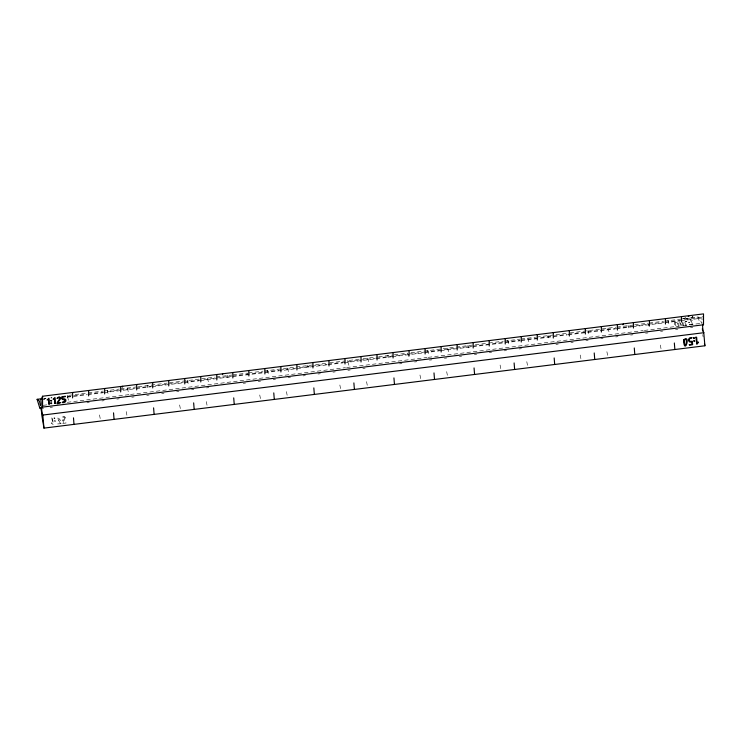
<?xml version="1.0" encoding="UTF-8"?>
<svg xmlns="http://www.w3.org/2000/svg" width="742" height="742" viewBox="0 0 742 742"><rect width="100%" height="100%" fill="white"/><g stroke="black" fill="none" stroke-linecap="round" stroke-linejoin="round"><path stroke-width="0.56" stroke-dasharray="3.71 2.78" d="M685.432 317.706L685.404 317.103M679.793 321.657L680.136 324.681L681.935 326.22M683.558 325.497L682.742 321.74M702.09 319.885L701.802 317.567L703.091 314.803M689.346 324.421L690.051 324.337A1.948 1.363 2.3 0 1 690.181 324.718M678.04 326.517C680.702 320.182 670.48 320.284 675.758 326.471M694.762 317.428L694.011 317.567M684.514 318.058L682.668 318.754M682.575 325.608L682.566 322.816M685.191 318.068L682.584 319.023M45.281 398.704L43.936 398.973L45.865 398.519M50.994 397.962L52.014 397.814M686.925 318.309L686.508 318.503L689.828 318.142M50.901 397.851L51.81 397.74M43.778 398.473L46.004 398.194M68.514 400.253L67.142 395.56L87.176 393.065M88.289 392.926L102.748 391.127M103.861 390.988L119.443 389.049M120.556 388.91L137.242 386.832M138.355 386.693L167.284 383.085M169.51 382.807L215.134 377.122M216.247 376.982L231.819 375.044M232.932 374.905L247.401 373.105L248.227 375.916M248.514 372.966L262.974 371.167M264.087 371.028L327.519 363.126M329.736 362.847L345.318 360.909M348.916 365.314L347.544 360.631L362.003 358.831M363.116 358.692L377.585 356.883M378.698 356.744L393.167 354.945M394.28 354.806L407.627 353.146L409 357.829M410.966 352.728L487.744 343.166M488.857 343.027L503.317 341.218M504.43 341.079L520.012 339.14M521.125 339.001L535.585 337.202M536.698 337.063L567.853 333.177M570.079 332.908L615.702 327.222M616.815 327.083L633.51 325.005M634.623 324.866L647.97 323.197L648.796 326.007M649.083 323.058L663.552 321.258M664.665 321.119L698.046 316.964L700.494 318.865A4.508 0.742 82.9 0 0 702.09 322.64M40.866 399.91L45.457 399.335M67.299 396.618L86.842 394.188M87.992 394.039L135.118 388.168M136.268 388.029L183.395 382.158M184.545 382.009L231.671 376.138M232.821 375.999L278.807 370.267M279.957 370.128L327.083 364.257M328.233 364.109L375.359 358.238M376.509 358.098L407.543 354.231M408.694 354.082L423.636 352.227M424.786 352.079L471.912 346.208M473.062 346.069L520.188 340.198M521.338 340.049L567.315 334.327M568.465 334.178L615.6 328.307M616.741 328.168L647.785 324.3M648.935 324.152L663.877 322.297M665.027 322.149L701.802 317.567M67.086 397.248L86.629 394.818M87.779 394.67L102.721 392.806M103.871 392.666L134.905 388.799M136.055 388.66L150.997 386.795M152.147 386.647L183.181 382.789M184.331 382.64L199.273 380.776M200.423 380.637L231.467 376.769M232.617 376.63L326.87 364.888M328.02 364.739L342.962 362.875M344.112 362.736L375.146 358.868M376.296 358.729L391.238 356.865M392.388 356.716L423.422 352.858M424.572 352.71L439.514 350.845M440.665 350.706L471.699 346.839M472.849 346.7L519.975 340.828M521.125 340.68L567.111 334.948M568.261 334.809L615.387 328.938M616.537 328.799L631.479 326.934M632.629 326.786L663.663 322.928M664.813 322.779L679.755 320.915M680.906 320.776L700.448 318.337M43.147 405.327L47.748 404.761M67.29 402.322L129.358 394.586M130.509 394.447L345.457 367.67M346.607 367.522L427.067 357.496M428.217 357.356L643.166 330.58M644.316 330.431L701.793 323.271M39.845 408.675L44.446 408.109M50.196 407.386L52.496 407.108M86.981 402.804L89.281 402.516M101.923 400.949L104.223 400.661M116.865 399.085L119.165 398.797M131.807 397.22L134.107 396.933M146.749 395.356L149.049 395.078M161.691 393.501L163.991 393.214M176.633 391.637L178.933 391.349M191.575 389.773L193.875 389.485M206.526 387.918L208.817 387.63M243.302 383.326L245.602 383.048M258.244 381.471L260.544 381.184M273.195 379.607L275.486 379.32M288.137 377.743L290.437 377.455M303.079 375.888L305.379 375.6M318.021 374.024L320.321 373.736M332.963 372.159L335.263 371.872M347.905 370.295L350.205 370.017M362.847 368.44L365.147 368.153M399.632 363.858L401.932 363.571M414.574 361.994L416.874 361.706M429.516 360.13L431.816 359.842M444.458 358.265L446.758 357.987M459.4 356.41L461.7 356.123M474.351 354.546L476.642 354.259M489.293 352.682L491.594 352.394M504.235 350.827L506.536 350.539M519.177 348.963L521.478 348.675M555.962 344.381L558.262 344.093M570.904 342.516L573.204 342.229M585.846 340.652L588.146 340.365M600.788 338.797L603.088 338.51M615.73 336.933L618.03 336.645M630.672 335.069L632.972 334.781M645.614 333.204L647.914 332.926M660.566 331.349L662.856 331.062M675.508 329.485L677.798 329.198M690.45 327.621L692.75 327.333M668.598 321.045L668.004 320.702L669.377 325.395M629.142 326.387L627.945 325.692L629.318 330.385M588.489 331.034L587.887 330.682L589.259 335.375M549.034 336.367L547.828 335.672L549.201 340.365M508.372 341.014L507.769 340.671L509.142 345.355M468.916 346.347L467.71 345.661L469.092 350.345M428.255 350.994L427.661 350.651L429.034 355.335M388.799 356.327L387.602 355.641L388.975 360.324M347.544 360.631L348.146 360.974M308.691 366.307L307.485 365.62L308.858 370.304M268.029 370.954L267.426 370.61L268.799 375.294M228.573 376.287L227.367 375.6L228.749 380.284M187.911 380.934L187.318 380.59L188.691 385.274M148.456 386.276L147.259 385.58L148.632 390.264M107.803 390.913L107.2 390.57L108.573 395.263M67.142 395.56L68.347 396.256M681.685 325.543L680.414 323.076M698.046 316.964L699.873 323.206M692.518 324.699L691.303 320.572L692.926 320.804L690.505 319.746L691.767 324.792M685.756 325.543L684.495 320.498L686.916 321.546L685.293 321.314L686.517 325.562M607.911 328.187L609.293 332.88M527.803 338.176L529.176 342.86M447.686 348.156L449.058 352.84M367.568 358.136L368.95 362.819M287.46 368.115L288.833 372.799M207.343 378.095L208.715 382.779M127.225 388.075L128.607 392.759M702.72 334.623L703.156 336.849M660.306 345.049L661.308 350.159M606.891 351.699L607.698 355.789M580.188 355.028L581.19 360.139M526.783 361.679L527.785 366.789M500.08 365.008L501.073 370.119M446.665 371.659L447.667 376.769M419.963 374.988L420.76 379.079M366.548 381.648L367.55 386.749M339.845 384.968L340.643 389.058M286.44 391.628L287.237 395.709M259.737 394.948L260.73 400.059M206.322 401.608L207.324 406.718M179.62 404.937L180.621 410.038M126.205 411.587L127.207 416.698M99.502 414.917L100.309 418.998M64.906 418.599L64.406 419.647L62.217 420.093L62.866 423.394L66.057 422.996L65.825 422.421L63.404 422.699L62.996 420.612L64.823 420.26L65.695 418.85A6.279 5.704 14.1 0 0 65.426 417.468L64.053 416.345L61.54 416.614L61.771 417.19L64.304 417.199L64.906 418.599M675.183 322.705C676.055 331.757 680.46 320.961 675.183 322.705M51.773 417.829L52.793 423.524L51.634 422.764L51.179 423.153L53.405 424.656L52.487 418.006L51.773 417.829M54.101 417.894L54.045 418.015A1.948 1.772 14.1 0 0 54.175 418.664L54.88 418.581A1.948 1.772 14.1 0 0 54.75 417.922L54.101 417.894M54.639 420.677L54.593 420.797A1.948 1.772 14.1 0 0 54.722 421.447L55.427 421.363A1.948 1.772 14.1 0 0 55.298 420.705L54.639 420.677M58.395 420.213L60.306 423.088L57.514 423.942L61.067 423.682L60.019 420.631L60.556 420.055L59.712 419.953C56.8 413.461 58.071 418.887 58.395 420.213M688.771 322.213L688.724 322.306A1.948 1.363 2.3 0 0 688.873 322.798L689.568 322.714A1.948 1.363 2.3 0 0 689.429 322.213L688.771 322.213M692.369 316.667L692.286 316.713A1.948 0.492 -9.6 0 0 692.193 316.908L692.898 316.815A1.948 0.492 -9.6 0 0 692.991 316.621L692.369 316.667M691.989 317.502L691.896 317.548A1.948 0.492 -9.6 0 0 691.813 317.743L692.509 317.65A1.948 0.492 -9.6 0 0 692.601 317.455L691.989 317.502"/><path stroke-width="1.11" d="M43.954 428.115L42.823 414.926A4.508 0.742 82.9 0 1 41.728 409.705A4.508 0.742 82.9 0 1 42.118 406.291L42.582 407.117L703.518 324.773L703.518 313.885L42.572 396.228L40.866 399.91L41.153 402.229A4.508 0.742 82.9 0 1 40.745 405.586A4.508 0.742 82.9 0 1 39.558 401.209L37.1 399.307L39.864 408.295A4.508 0.742 82.9 0 1 40.875 408.517A4.508 0.742 82.9 0 1 41.682 414.388L43.954 428.115L704.9 345.772L703.759 332.583A4.508 0.742 82.9 0 1 702.628 324.922M122.263 387.166L122.69 386.248M222.405 374.691L222.832 373.773M622.974 324.783L623.401 323.864M688.224 316.454L688.919 316.296M37.1 399.307L41.552 398.751M42.925 415.047L703.861 332.704M703.064 323.948L703.518 324.773M704.464 343.537L704.9 345.772M674.339 342.98L674.858 349.51M634.28 347.97L634.8 354.5M594.221 352.96L594.741 359.49M554.172 357.95L554.682 364.489M514.113 362.94L514.633 369.479M474.055 367.93L474.574 374.469M433.996 372.92L434.515 379.459M393.937 377.91L394.456 384.449M353.878 382.909L354.398 389.439M313.829 387.899L314.339 394.429M273.77 392.889L274.29 399.419M233.711 397.879L234.231 404.409M193.653 402.869L194.172 409.398M153.594 407.859L154.113 414.388M113.535 412.849L114.055 419.378M73.486 417.839L73.996 424.368M681.481 316.63L681.49 322.074M665.463 318.624L665.463 324.068M649.436 320.618L649.445 326.063M633.418 322.622L633.418 328.057M617.39 324.616L617.39 330.06M601.372 326.61L601.372 332.054M585.345 328.604L585.345 334.048M569.327 330.607L569.327 336.043M553.3 332.602L553.3 338.046M537.273 334.596L537.282 340.04M521.255 336.59L521.255 342.034M505.228 338.593L505.237 344.028M489.21 340.587L489.21 346.032M473.183 342.581L473.192 348.026M457.165 344.576L457.165 350.02M441.138 346.57L441.147 352.014M425.12 348.573L425.12 354.008M409.092 350.567L409.102 356.012M393.075 352.561L393.075 358.006M377.047 354.555L377.047 360M361.029 356.559L361.029 361.994M345.002 358.553L345.002 363.997M328.984 360.547L328.984 365.992M312.957 362.541L312.957 367.986M296.939 364.535L296.939 369.98M280.912 366.539L280.912 371.974M264.885 368.533L264.894 373.977M248.867 370.527L248.867 375.971M232.84 372.521L232.849 377.966M216.822 374.524L216.822 379.96M200.794 376.519L200.804 381.963M184.777 378.513L184.777 383.957M168.749 380.507L168.759 385.951M152.731 382.51L152.731 387.945M136.704 384.504L136.714 389.949M120.686 386.499L120.686 391.943M104.659 388.493L104.659 393.937M88.641 390.487L88.641 395.931M72.614 392.49L72.614 397.925M42.572 396.228L42.582 407.117M702.349 328.715A4.508 0.742 82.9 0 1 702.591 331.015M689.299 344.752L689.698 345.243L692.657 344.659L692.323 341.274L690.088 341.376L689.318 340.439L689.522 338.871L692.11 337.693L689.531 337.935L688.511 339.419A6.279 5.973 -38.2 0 0 688.632 340.893L689.856 342.099L691.72 342.006L691.887 344.223L689.299 344.752M695.913 337.22L696.831 344.353L698.565 342.275L698.018 341.997L697.109 343.045L696.655 337.285L695.913 337.22M684.207 340.448C685.154 353.591 688.595 334.809 684.207 340.448M683.549 339.975C684.374 356.67 691.358 333.112 683.549 339.975M49.343 404L48.62 404.223L48.592 399.289L47.089 399.966L48.972 398.185L49.343 404M55.353 403.249L54.63 403.481L54.602 398.537L53.099 399.215L54.973 397.434L55.353 403.249M60.612 402.6C50.79 407.395 64.637 395.625 57.83 398.139C55.251 399.845 59.453 394.976 60.473 397.703A1.901 1.503 -19.4 0 1 60.529 398.732L57.904 402.628L60.612 402.6M62.133 396.72C58.915 401.199 70.861 399.001 62.486 402.053C61.169 403.379 65.992 402.535 65.834 401.023A6.279 4.944 -19.4 0 0 65.834 399.79L64.712 398.806L62.866 398.927L62.866 397.072L65.277 396.747L65.398 396.219L62.133 396.72M693.751 337.74L693.687 337.87A1.948 1.855 -38.2 0 0 693.742 338.556L694.447 338.473A1.948 1.855 -38.2 0 0 694.391 337.777L693.751 337.74M693.983 340.699L693.918 340.819A1.948 1.855 -38.2 0 0 693.974 341.515L694.679 341.422A1.948 1.855 -38.2 0 0 694.623 340.736L693.983 340.699M50.938 400.485L50.873 400.587A1.948 1.54 -19.4 0 0 50.873 401.172L51.578 401.079A1.948 1.54 -19.4 0 0 51.578 400.504L50.938 400.485M50.938 402.952L50.873 403.064A1.948 1.54 -19.4 0 0 50.873 403.639L51.578 403.546A1.948 1.54 -19.4 0 0 51.578 402.971L50.938 402.952"/></g></svg>
